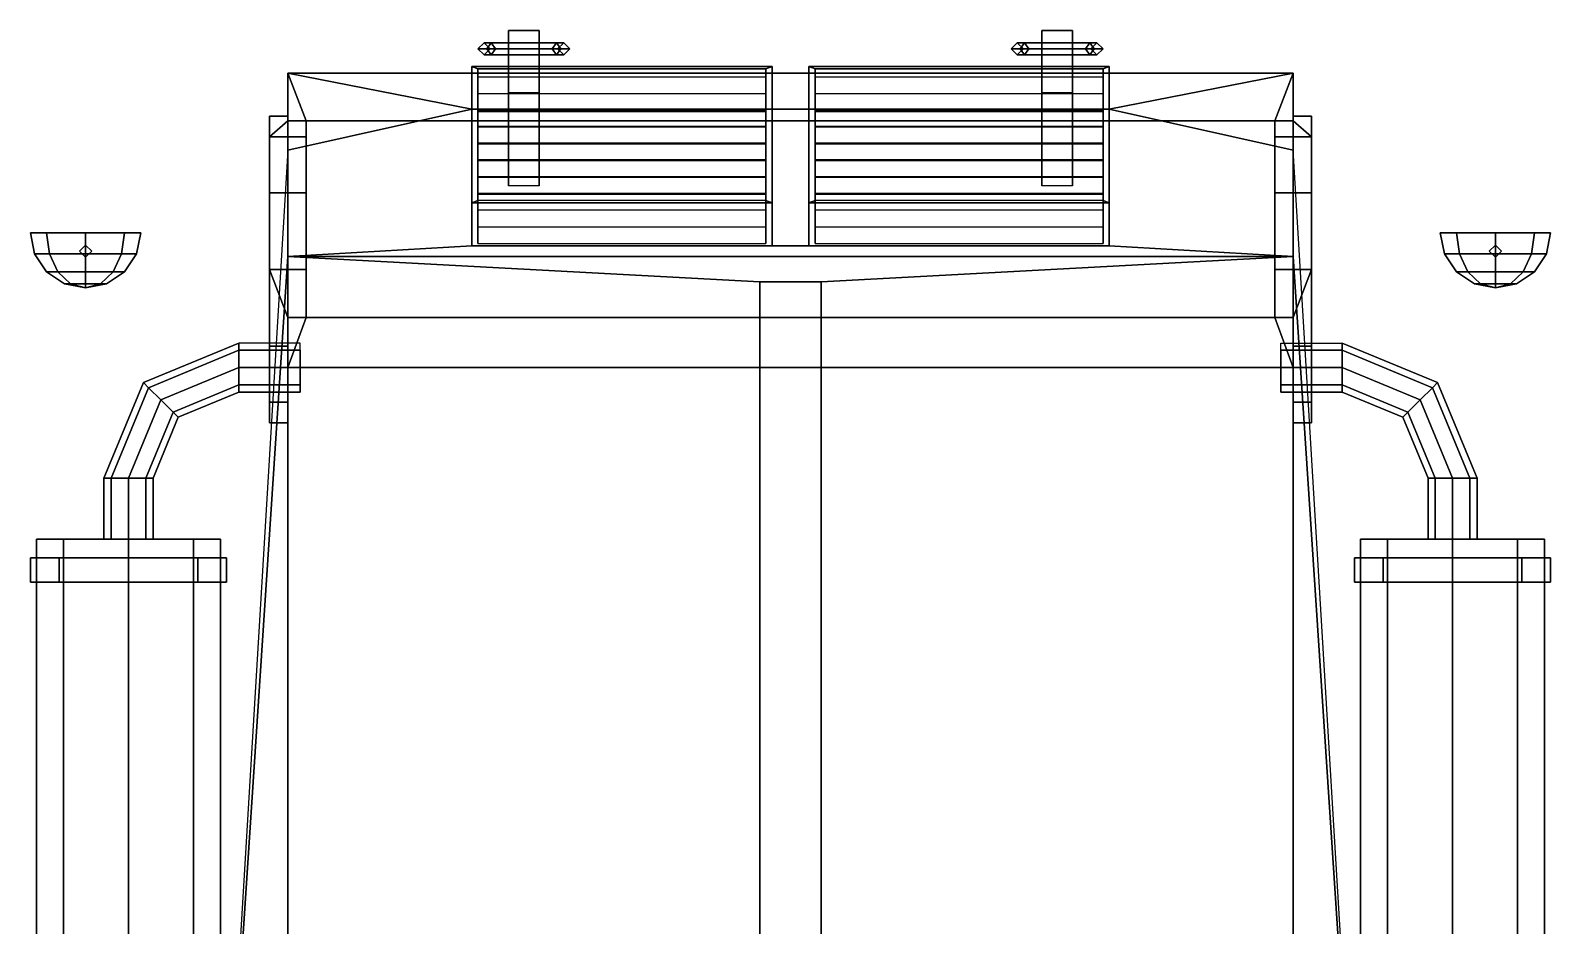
# Model space of a CAD drawing. Extents: x -1.31 to 1.31, y -3.05 to 3.14.
# Drawn here: x -1.24 to 1.24, y 1.68 to 3.14 of the extents above; entities that cross this region are included whole.
import ezdxf

# ---------------------------------------------------------------- set-up
doc = ezdxf.new("R2010")
doc.units = 0
doc.layers.get('0').update_dxf_attribs({"linetype": 'CONTINUOUS'})

msp = doc.modelspace()

# ---------------------------------------------------------------- linework, layer by layer
for points in [[(-0.46, 3.14, 0.8), (-0.46, 3.14, 0.73), (-0.46, 3.12, 0.71), (-0.46, 3.12, 0.83)], [(-0.41, 3.12, 0.83), (-0.41, 3.14, 0.8), (-0.46, 3.14, 0.8), (-0.46, 3.12, 0.83)], [(-0.41, 3.14, 0.8), (-0.41, 3.14, 0.73), (-0.46, 3.14, 0.73), (-0.46, 3.14, 0.8)], [(-0.41, 3.14, 0.73), (-0.41, 3.12, 0.71), (-0.46, 3.12, 0.71), (-0.46, 3.14, 0.73)], [(-0.41, 3.12, 0.83), (-0.41, 3.12, 0.71), (-0.41, 3.14, 0.73), (-0.41, 3.14, 0.8)], [(0.46, 3.14, 0.73), (0.46, 3.12, 0.71), (0.41, 3.12, 0.71), (0.41, 3.14, 0.73)], [(0.46, 3.14, 0.8), (0.46, 3.14, 0.73), (0.41, 3.14, 0.73), (0.41, 3.14, 0.8)], [(0.46, 3.12, 0.83), (0.46, 3.14, 0.8), (0.41, 3.14, 0.8), (0.41, 3.12, 0.83)], [(0.41, 3.14, 0.8), (0.41, 3.14, 0.73), (0.41, 3.12, 0.71), (0.41, 3.12, 0.83)], [(0.46, 3.12, 0.83), (0.46, 3.12, 0.71), (0.46, 3.14, 0.73), (0.46, 3.14, 0.8)], [(-0.4883, 3.12, 0.5917), (-0.4954, 3.11, 0.5846), (-0.51, 3.11, 0.62), (-0.5, 3.12, 0.62)], [(-0.5, 3.12, 0.73), (-0.51, 3.11, 0.73), (-0.4954, 3.11, 0.7654), (-0.4883, 3.12, 0.7583)], [(-0.5, 3.12, 0.62), (-0.51, 3.11, 0.62), (-0.51, 3.11, 0.73), (-0.5, 3.12, 0.73)], [(-0.4954, 3.11, 0.5846), (-0.4883, 3.1, 0.5917), (-0.5, 3.1, 0.62), (-0.51, 3.11, 0.62)], [(-0.51, 3.11, 0.73), (-0.5, 3.1, 0.73), (-0.4883, 3.1, 0.7583), (-0.4954, 3.11, 0.7654)], [(-0.51, 3.11, 0.62), (-0.5, 3.1, 0.62), (-0.5, 3.1, 0.73), (-0.51, 3.11, 0.73)], [(-0.4812, 3.11, 0.5988), (-0.4883, 3.12, 0.5917), (-0.5, 3.12, 0.62), (-0.49, 3.11, 0.62)], [(-0.49, 3.11, 0.73), (-0.5, 3.12, 0.73), (-0.4883, 3.12, 0.7583), (-0.4812, 3.11, 0.7512)], [(-0.49, 3.11, 0.62), (-0.5, 3.12, 0.62), (-0.5, 3.12, 0.73), (-0.49, 3.11, 0.73)], [(-0.4883, 3.1, 0.5917), (-0.4812, 3.11, 0.5988), (-0.49, 3.11, 0.62), (-0.5, 3.1, 0.62)], [(-0.5, 3.1, 0.73), (-0.49, 3.11, 0.73), (-0.4812, 3.11, 0.7512), (-0.4883, 3.1, 0.7583)], [(-0.5, 3.1, 0.62), (-0.49, 3.11, 0.62), (-0.49, 3.11, 0.73), (-0.5, 3.1, 0.73)], [(-0.46, 3.12, 0.58), (-0.46, 3.11, 0.57), (-0.4954, 3.11, 0.5846), (-0.4883, 3.12, 0.5917)], [(-0.4883, 3.12, 0.7583), (-0.4954, 3.11, 0.7654), (-0.46, 3.11, 0.78), (-0.46, 3.12, 0.77)], [(-0.46, 3.11, 0.57), (-0.46, 3.1, 0.58), (-0.4883, 3.1, 0.5917), (-0.4954, 3.11, 0.5846)], [(-0.4954, 3.11, 0.7654), (-0.4883, 3.1, 0.7583), (-0.46, 3.1, 0.77), (-0.46, 3.11, 0.78)], [(-0.46, 3.11, 0.59), (-0.46, 3.12, 0.58), (-0.4883, 3.12, 0.5917), (-0.4812, 3.11, 0.5988)], [(-0.4812, 3.11, 0.7512), (-0.4883, 3.12, 0.7583), (-0.46, 3.12, 0.77), (-0.46, 3.11, 0.76)], [(-0.46, 3.1, 0.58), (-0.46, 3.11, 0.59), (-0.4812, 3.11, 0.5988), (-0.4883, 3.1, 0.5917)], [(-0.4883, 3.1, 0.7583), (-0.4812, 3.11, 0.7512), (-0.46, 3.11, 0.76), (-0.46, 3.1, 0.77)], [(-0.46, 3.12, 0.71), (-0.46, 2.8864, 0.6352), (-0.46, 2.8864, 0.6352), (-0.46, 3.07, 0.75)], [(-0.46, 3.12, 0.83), (-0.46, 3.12, 0.71), (-0.46, 3.07, 0.75), (-0.46, 3.0387, 0.83)], [(-0.41, 3.0387, 0.83), (-0.41, 3.12, 0.83), (-0.46, 3.12, 0.83), (-0.46, 3.0387, 0.83)], [(-0.41, 3.12, 0.71), (-0.41, 2.8864, 0.6352), (-0.46, 2.8864, 0.6352), (-0.46, 3.12, 0.71)], [(-0.46, 3.11, 0.57), (-0.46, 3.12, 0.58), (-0.41, 3.12, 0.58), (-0.41, 3.11, 0.57)], [(-0.46, 3.12, 0.58), (-0.46, 3.11, 0.59), (-0.41, 3.11, 0.59), (-0.41, 3.12, 0.58)], [(-0.46, 3.11, 0.59), (-0.46, 3.1, 0.58), (-0.41, 3.1, 0.58), (-0.41, 3.11, 0.59)], [(-0.46, 3.1, 0.58), (-0.46, 3.11, 0.57), (-0.41, 3.11, 0.57), (-0.41, 3.1, 0.58)], [(-0.41, 3.07, 0.75), (-0.41, 2.8864, 0.6352), (-0.41, 2.8864, 0.6352), (-0.41, 3.12, 0.71)], [(-0.41, 3.0387, 0.83), (-0.41, 3.07, 0.75), (-0.41, 3.12, 0.71), (-0.41, 3.12, 0.83)], [(-0.41, 3.11, 0.57), (-0.41, 3.12, 0.58), (-0.3817, 3.12, 0.5917), (-0.3746, 3.11, 0.5846)], [(-0.41, 3.12, 0.58), (-0.41, 3.11, 0.59), (-0.3888, 3.11, 0.5988), (-0.3817, 3.12, 0.5917)], [(-0.3817, 3.12, 0.7583), (-0.3888, 3.11, 0.7512), (-0.41, 3.11, 0.76), (-0.41, 3.12, 0.77)], [(-0.3746, 3.11, 0.7654), (-0.3817, 3.12, 0.7583), (-0.41, 3.12, 0.77), (-0.41, 3.11, 0.78)], [(-0.41, 3.11, 0.59), (-0.41, 3.1, 0.58), (-0.3817, 3.1, 0.5917), (-0.3888, 3.11, 0.5988)], [(-0.41, 3.1, 0.58), (-0.41, 3.11, 0.57), (-0.3746, 3.11, 0.5846), (-0.3817, 3.1, 0.5917)], [(-0.3817, 3.1, 0.7583), (-0.3746, 3.11, 0.7654), (-0.41, 3.11, 0.78), (-0.41, 3.1, 0.77)], [(-0.3888, 3.11, 0.7512), (-0.3817, 3.1, 0.7583), (-0.41, 3.1, 0.77), (-0.41, 3.11, 0.76)], [(-0.3817, 3.12, 0.5917), (-0.3888, 3.11, 0.5988), (-0.38, 3.11, 0.62), (-0.37, 3.12, 0.62)], [(-0.37, 3.12, 0.73), (-0.38, 3.11, 0.73), (-0.3888, 3.11, 0.7512), (-0.3817, 3.12, 0.7583)], [(-0.3888, 3.11, 0.5988), (-0.3817, 3.1, 0.5917), (-0.37, 3.1, 0.62), (-0.38, 3.11, 0.62)], [(-0.38, 3.11, 0.73), (-0.37, 3.1, 0.73), (-0.3817, 3.1, 0.7583), (-0.3888, 3.11, 0.7512)], [(-0.3746, 3.11, 0.5846), (-0.3817, 3.12, 0.5917), (-0.37, 3.12, 0.62), (-0.36, 3.11, 0.62)], [(-0.36, 3.11, 0.73), (-0.37, 3.12, 0.73), (-0.3817, 3.12, 0.7583), (-0.3746, 3.11, 0.7654)], [(-0.3817, 3.1, 0.5917), (-0.3746, 3.11, 0.5846), (-0.36, 3.11, 0.62), (-0.37, 3.1, 0.62)], [(-0.37, 3.1, 0.73), (-0.36, 3.11, 0.73), (-0.3746, 3.11, 0.7654), (-0.3817, 3.1, 0.7583)], [(-0.37, 3.12, 0.62), (-0.38, 3.11, 0.62), (-0.38, 3.11, 0.73), (-0.37, 3.12, 0.73)], [(-0.38, 3.11, 0.62), (-0.37, 3.1, 0.62), (-0.37, 3.1, 0.73), (-0.38, 3.11, 0.73)], [(-0.36, 3.11, 0.62), (-0.37, 3.12, 0.62), (-0.37, 3.12, 0.73), (-0.36, 3.11, 0.73)], [(-0.37, 3.1, 0.62), (-0.36, 3.11, 0.62), (-0.36, 3.11, 0.73), (-0.37, 3.1, 0.73)], [(0.37, 3.12, 0.62), (0.36, 3.11, 0.62), (0.36, 3.11, 0.73), (0.37, 3.12, 0.73)], [(0.3817, 3.12, 0.5917), (0.3746, 3.11, 0.5846), (0.36, 3.11, 0.62), (0.37, 3.12, 0.62)], [(0.37, 3.12, 0.73), (0.36, 3.11, 0.73), (0.3746, 3.11, 0.7654), (0.3817, 3.12, 0.7583)], [(0.36, 3.11, 0.62), (0.37, 3.1, 0.62), (0.37, 3.1, 0.73), (0.36, 3.11, 0.73)], [(0.3746, 3.11, 0.5846), (0.3817, 3.1, 0.5917), (0.37, 3.1, 0.62), (0.36, 3.11, 0.62)], [(0.36, 3.11, 0.73), (0.37, 3.1, 0.73), (0.3817, 3.1, 0.7583), (0.3746, 3.11, 0.7654)], [(0.38, 3.11, 0.62), (0.37, 3.12, 0.62), (0.37, 3.12, 0.73), (0.38, 3.11, 0.73)], [(0.3888, 3.11, 0.5988), (0.3817, 3.12, 0.5917), (0.37, 3.12, 0.62), (0.38, 3.11, 0.62)], [(0.38, 3.11, 0.73), (0.37, 3.12, 0.73), (0.3817, 3.12, 0.7583), (0.3888, 3.11, 0.7512)], [(0.37, 3.1, 0.62), (0.38, 3.11, 0.62), (0.38, 3.11, 0.73), (0.37, 3.1, 0.73)], [(0.3817, 3.1, 0.5917), (0.3888, 3.11, 0.5988), (0.38, 3.11, 0.62), (0.37, 3.1, 0.62)], [(0.37, 3.1, 0.73), (0.38, 3.11, 0.73), (0.3888, 3.11, 0.7512), (0.3817, 3.1, 0.7583)], [(0.41, 3.12, 0.58), (0.41, 3.11, 0.57), (0.3746, 3.11, 0.5846), (0.3817, 3.12, 0.5917)], [(0.3817, 3.12, 0.7583), (0.3746, 3.11, 0.7654), (0.41, 3.11, 0.78), (0.41, 3.12, 0.77)], [(0.41, 3.11, 0.57), (0.41, 3.1, 0.58), (0.3817, 3.1, 0.5917), (0.3746, 3.11, 0.5846)], [(0.3746, 3.11, 0.7654), (0.3817, 3.1, 0.7583), (0.41, 3.1, 0.77), (0.41, 3.11, 0.78)], [(0.41, 3.11, 0.59), (0.41, 3.12, 0.58), (0.3817, 3.12, 0.5917), (0.3888, 3.11, 0.5988)], [(0.3888, 3.11, 0.7512), (0.3817, 3.12, 0.7583), (0.41, 3.12, 0.77), (0.41, 3.11, 0.76)], [(0.41, 3.1, 0.58), (0.41, 3.11, 0.59), (0.3888, 3.11, 0.5988), (0.3817, 3.1, 0.5917)], [(0.3817, 3.1, 0.7583), (0.3888, 3.11, 0.7512), (0.41, 3.11, 0.76), (0.41, 3.1, 0.77)], [(0.46, 3.12, 0.71), (0.46, 2.8864, 0.6352), (0.41, 2.8864, 0.6352), (0.41, 3.12, 0.71)], [(0.46, 3.0387, 0.83), (0.46, 3.12, 0.83), (0.41, 3.12, 0.83), (0.41, 3.0387, 0.83)], [(0.41, 3.12, 0.83), (0.41, 3.12, 0.71), (0.41, 3.07, 0.75), (0.41, 3.0387, 0.83)], [(0.41, 3.12, 0.71), (0.41, 2.8864, 0.6352), (0.41, 2.8864, 0.6352), (0.41, 3.07, 0.75)], [(0.41, 3.12, 0.58), (0.41, 3.11, 0.59), (0.46, 3.11, 0.59), (0.46, 3.12, 0.58)], [(0.41, 3.11, 0.57), (0.41, 3.12, 0.58), (0.46, 3.12, 0.58), (0.46, 3.11, 0.57)], [(0.41, 3.1, 0.58), (0.41, 3.11, 0.57), (0.46, 3.11, 0.57), (0.46, 3.1, 0.58)], [(0.41, 3.11, 0.59), (0.41, 3.1, 0.58), (0.46, 3.1, 0.58), (0.46, 3.11, 0.59)], [(0.46, 3.0387, 0.83), (0.46, 3.07, 0.75), (0.46, 3.12, 0.71), (0.46, 3.12, 0.83)], [(0.46, 3.07, 0.75), (0.46, 2.8864, 0.6352), (0.46, 2.8864, 0.6352), (0.46, 3.12, 0.71)], [(0.46, 3.11, 0.57), (0.46, 3.12, 0.58), (0.4883, 3.12, 0.5917), (0.4954, 3.11, 0.5846)], [(0.46, 3.12, 0.58), (0.46, 3.11, 0.59), (0.4812, 3.11, 0.5988), (0.4883, 3.12, 0.5917)], [(0.4883, 3.12, 0.7583), (0.4812, 3.11, 0.7512), (0.46, 3.11, 0.76), (0.46, 3.12, 0.77)], [(0.4954, 3.11, 0.7654), (0.4883, 3.12, 0.7583), (0.46, 3.12, 0.77), (0.46, 3.11, 0.78)], [(0.46, 3.11, 0.59), (0.46, 3.1, 0.58), (0.4883, 3.1, 0.5917), (0.4812, 3.11, 0.5988)], [(0.46, 3.1, 0.58), (0.46, 3.11, 0.57), (0.4954, 3.11, 0.5846), (0.4883, 3.1, 0.5917)], [(0.4883, 3.1, 0.7583), (0.4954, 3.11, 0.7654), (0.46, 3.11, 0.78), (0.46, 3.1, 0.77)], [(0.4812, 3.11, 0.7512), (0.4883, 3.1, 0.7583), (0.46, 3.1, 0.77), (0.46, 3.11, 0.76)], [(0.4883, 3.12, 0.5917), (0.4812, 3.11, 0.5988), (0.49, 3.11, 0.62), (0.5, 3.12, 0.62)], [(0.5, 3.12, 0.73), (0.49, 3.11, 0.73), (0.4812, 3.11, 0.7512), (0.4883, 3.12, 0.7583)], [(0.4812, 3.11, 0.5988), (0.4883, 3.1, 0.5917), (0.5, 3.1, 0.62), (0.49, 3.11, 0.62)], [(0.49, 3.11, 0.73), (0.5, 3.1, 0.73), (0.4883, 3.1, 0.7583), (0.4812, 3.11, 0.7512)], [(0.4954, 3.11, 0.5846), (0.4883, 3.12, 0.5917), (0.5, 3.12, 0.62), (0.51, 3.11, 0.62)], [(0.51, 3.11, 0.73), (0.5, 3.12, 0.73), (0.4883, 3.12, 0.7583), (0.4954, 3.11, 0.7654)], [(0.4883, 3.1, 0.5917), (0.4954, 3.11, 0.5846), (0.51, 3.11, 0.62), (0.5, 3.1, 0.62)], [(0.5, 3.1, 0.73), (0.51, 3.11, 0.73), (0.4954, 3.11, 0.7654), (0.4883, 3.1, 0.7583)], [(0.5, 3.12, 0.62), (0.49, 3.11, 0.62), (0.49, 3.11, 0.73), (0.5, 3.12, 0.73)], [(0.49, 3.11, 0.62), (0.5, 3.1, 0.62), (0.5, 3.1, 0.73), (0.49, 3.11, 0.73)], [(0.51, 3.11, 0.62), (0.5, 3.12, 0.62), (0.5, 3.12, 0.73), (0.51, 3.11, 0.73)], [(0.5, 3.1, 0.62), (0.51, 3.11, 0.62), (0.51, 3.11, 0.73), (0.5, 3.1, 0.73)], [(-0.51, 2.8625, 1.46), (-0.51, 3.0775, 0.91), (-0.52, 3.0814, 0.9), (-0.52, 2.8586, 1.47)], [(-0.52, 2.8586, 1.47), (-0.52, 3.0814, 0.9), (-0.52, 3.0114, 0.9), (-0.52, 2.7886, 1.47)], [(-0.04, 3.0775, 0.91), (-0.03, 3.0814, 0.9), (-0.52, 3.0814, 0.9), (-0.51, 3.0775, 0.91)], [(-0.03, 3.0814, 0.9), (-0.03, 3.0114, 0.9), (-0.52, 3.0114, 0.9), (-0.52, 3.0814, 0.9)], [(-0.51, 3.0075, 0.91), (-0.51, 3.0775, 0.91), (-0.51, 2.8625, 1.46), (-0.51, 2.7925, 1.46)], [(-0.04, 3.0075, 0.91), (-0.04, 3.0775, 0.91), (-0.51, 3.0775, 0.91), (-0.51, 3.0075, 0.91)], [(-0.03, 2.8586, 1.47), (-0.03, 3.0814, 0.9), (-0.04, 3.0775, 0.91), (-0.04, 2.8625, 1.46)], [(-0.04, 2.7925, 1.46), (-0.04, 2.8625, 1.46), (-0.04, 3.0775, 0.91), (-0.04, 3.0075, 0.91)], [(-0.03, 2.7886, 1.47), (-0.03, 3.0114, 0.9), (-0.03, 3.0814, 0.9), (-0.03, 2.8586, 1.47)], [(0.52, 3.0814, 0.9), (0.52, 3.0114, 0.9), (0.03, 3.0114, 0.9), (0.03, 3.0814, 0.9)], [(0.03, 2.8586, 1.47), (0.03, 3.0814, 0.9), (0.03, 3.0114, 0.9), (0.03, 2.7886, 1.47)], [(0.51, 3.0775, 0.91), (0.52, 3.0814, 0.9), (0.03, 3.0814, 0.9), (0.04, 3.0775, 0.91)], [(0.04, 2.8625, 1.46), (0.04, 3.0775, 0.91), (0.03, 3.0814, 0.9), (0.03, 2.8586, 1.47)], [(0.51, 3.0075, 0.91), (0.51, 3.0775, 0.91), (0.04, 3.0775, 0.91), (0.04, 3.0075, 0.91)], [(0.04, 3.0075, 0.91), (0.04, 3.0775, 0.91), (0.04, 2.8625, 1.46), (0.04, 2.7925, 1.46)], [(0.52, 2.8586, 1.47), (0.52, 3.0814, 0.9), (0.51, 3.0775, 0.91), (0.51, 2.8625, 1.46)], [(0.51, 2.7925, 1.46), (0.51, 2.8625, 1.46), (0.51, 3.0775, 0.91), (0.51, 3.0075, 0.91)], [(0.52, 2.7886, 1.47), (0.52, 3.0114, 0.9), (0.52, 3.0814, 0.9), (0.52, 2.8586, 1.47)], [(0.52, 3.0114, 0.9), (0.82, 3.07, 0.75), (-0.82, 3.07, 0.75), (-0.52, 3.0114, 0.9)], [(0.82, 3.07, 0.75), (0.79, 2.9924, 0.7015), (-0.79, 2.9924, 0.7015), (-0.82, 3.07, 0.75)], [(-0.82, 2.59, 0.45), (-0.82, -2.5, 0.45), (-0.82, 2.9449, 1.07), (-0.82, 3.07, 0.75)], [(-0.52, 3.0114, 0.9), (-0.52, 3.0114, 0.9), (-0.82, 3.07, 0.75), (-0.82, 2.9449, 1.07)], [(-0.82, 3.07, 0.75), (-0.79, 2.9924, 0.7015), (-0.82, 2.9924, 0.7015), (-0.82, 3.07, 0.75)], [(-0.04, 2.984, 0.97), (-0.04, 3.064, 0.92), (-0.51, 3.064, 0.92), (-0.51, 2.984, 0.97)], [(0.51, 2.984, 0.97), (0.51, 3.064, 0.92), (0.04, 3.064, 0.92), (0.04, 2.984, 0.97)], [(0.82, 2.9449, 1.07), (0.82, 3.07, 0.75), (0.52, 3.0114, 0.9)], [(0.82, 3.07, 0.75), (0.82, 2.9924, 0.7015), (0.79, 2.9924, 0.7015), (0.82, 3.07, 0.75)], [(0.82, 3.07, 0.75), (0.82, 2.9449, 1.07), (0.82, -2.5, 0.45), (0.82, 2.59, 0.45)], [(-0.04, 2.9567, 1.04), (-0.04, 3.0367, 0.99), (-0.51, 3.0367, 0.99), (-0.51, 2.9567, 1.04)], [(0.51, 2.9567, 1.04), (0.51, 3.0367, 0.99), (0.04, 3.0367, 0.99), (0.04, 2.9567, 1.04)], [(-0.52, 2.7886, 1.47), (-0.52, 3.0114, 0.9), (-0.82, 2.9449, 1.07), (-0.82, 2.771, 1.515)], [(-0.04, 2.9293, 1.11), (-0.04, 3.0093, 1.06), (-0.51, 3.0093, 1.06), (-0.51, 2.9293, 1.11)], [(-0.04, 2.7925, 1.46), (-0.04, 3.0075, 0.91), (-0.51, 3.0075, 0.91), (-0.51, 2.7925, 1.46)], [(0.03, 2.7886, 1.47), (0.03, 3.0114, 0.9), (-0.03, 3.0114, 0.9), (-0.03, 2.7886, 1.47)], [(0.51, 2.9293, 1.11), (0.51, 3.0093, 1.06), (0.04, 3.0093, 1.06), (0.04, 2.9293, 1.11)], [(0.51, 2.7925, 1.46), (0.51, 3.0075, 0.91), (0.04, 3.0075, 0.91), (0.04, 2.7925, 1.46)], [(0.82, 2.771, 1.515), (0.82, 2.9449, 1.07), (0.52, 3.0114, 0.9), (0.52, 2.7886, 1.47)], [(-0.82, 2.9665, 0.855), (-0.82, 3, 0.73), (-0.85, 3, 0.73), (-0.85, 2.9665, 0.855)], [(-0.82, 3, 0.73), (-0.82, 2.9924, 0.7015), (-0.85, 2.9665, 0.605), (-0.85, 3, 0.73)], [(-0.85, 2.625, 0.9465), (-0.85, 2.9665, 0.855), (-0.85, 3, 0.73), (-0.85, 2.5335, 0.855)], [(-0.85, 2.5335, 0.855), (-0.85, 3, 0.73), (-0.85, 2.9665, 0.605), (-0.85, 2.5, 0.73)], [(-0.79, 2.9924, 0.7015), (-0.79, 2.9665, 0.605), (-0.85, 2.9665, 0.605), (-0.82, 2.9924, 0.7015)], [(-0.79, 2.9924, 0.7015), (-0.79, 2.6716, 0.501), (-0.79, 2.875, 0.5135), (-0.79, 2.9665, 0.605)], [(0.79, 2.9924, 0.7015), (0.79, 2.6716, 0.501), (-0.79, 2.6716, 0.501), (-0.79, 2.9924, 0.7015)], [(-0.04, 2.902, 1.18), (-0.04, 2.982, 1.13), (-0.51, 2.982, 1.13), (-0.51, 2.902, 1.18)], [(0.51, 2.902, 1.18), (0.51, 2.982, 1.13), (0.04, 2.982, 1.13), (0.04, 2.902, 1.18)], [(0.82, 2.9924, 0.7015), (0.85, 2.9665, 0.605), (0.79, 2.9665, 0.605), (0.79, 2.9924, 0.7015)], [(0.79, 2.9665, 0.605), (0.79, 2.875, 0.5135), (0.79, 2.6716, 0.501), (0.79, 2.9924, 0.7015)], [(0.85, 2.9665, 0.855), (0.85, 3, 0.73), (0.82, 3, 0.73), (0.82, 2.9665, 0.855)], [(0.85, 3, 0.73), (0.85, 2.9665, 0.605), (0.82, 2.9924, 0.7015), (0.82, 3, 0.73)], [(0.85, 2.5335, 0.605), (0.85, 3, 0.73), (0.85, 2.9665, 0.855), (0.85, 2.5, 0.73)], [(0.85, 2.625, 0.5135), (0.85, 2.9665, 0.605), (0.85, 3, 0.73), (0.85, 2.5335, 0.605)], [(-0.82, 2.875, 0.9465), (-0.82, 2.9665, 0.855), (-0.85, 2.9665, 0.855), (-0.85, 2.875, 0.9465)], [(-0.79, 2.9665, 0.605), (-0.79, 2.875, 0.5135), (-0.85, 2.875, 0.5135), (-0.85, 2.9665, 0.605)], [(-0.85, 2.5, 0.73), (-0.85, 2.9665, 0.605), (-0.85, 2.875, 0.5135), (-0.85, 2.5335, 0.605)], [(-0.85, 2.75, 0.98), (-0.85, 2.875, 0.9465), (-0.85, 2.9665, 0.855), (-0.85, 2.625, 0.9465)], [(-0.04, 2.8746, 1.25), (-0.04, 2.9546, 1.2), (-0.51, 2.9546, 1.2), (-0.51, 2.8746, 1.25)], [(0.51, 2.8746, 1.25), (0.51, 2.9546, 1.2), (0.04, 2.9546, 1.2), (0.04, 2.8746, 1.25)], [(0.85, 2.9665, 0.605), (0.85, 2.875, 0.5135), (0.79, 2.875, 0.5135), (0.79, 2.9665, 0.605)], [(0.85, 2.875, 0.9465), (0.85, 2.9665, 0.855), (0.82, 2.9665, 0.855), (0.82, 2.875, 0.9465)], [(0.85, 2.5, 0.73), (0.85, 2.9665, 0.855), (0.85, 2.875, 0.9465), (0.85, 2.5335, 0.855)], [(0.85, 2.75, 0.48), (0.85, 2.875, 0.5135), (0.85, 2.9665, 0.605), (0.85, 2.625, 0.5135)], [(-0.94, 0.95, 1.63), (-0.82, 2.771, 1.515), (-0.82, 2.9449, 1.07), (-0.94, 0.95, 1.07)], [(-0.82, -2.5, 0.45), (-0.82, -2.5, 0.45), (-0.82, 0.22, 1.07), (-0.82, 2.9449, 1.07)], [(-0.04, 2.8472, 1.32), (-0.04, 2.9272, 1.27), (-0.51, 2.9272, 1.27), (-0.51, 2.8472, 1.32)], [(0.51, 2.8472, 1.32), (0.51, 2.9272, 1.27), (0.04, 2.9272, 1.27), (0.04, 2.8472, 1.32)], [(0.94, 0.95, 1.07), (0.82, 2.9449, 1.07), (0.82, 2.771, 1.515), (0.94, 0.95, 1.63)], [(0.82, 2.9449, 1.07), (0.82, 0.22, 1.07), (0.82, -2.5, 0.45)], [(-0.04, 2.8199, 1.39), (-0.04, 2.8999, 1.34), (-0.51, 2.8999, 1.34), (-0.51, 2.8199, 1.39)], [(0.51, 2.8199, 1.39), (0.51, 2.8999, 1.34), (0.04, 2.8999, 1.34), (0.04, 2.8199, 1.39)], [(-0.82, 2.75, 0.98), (-0.82, 2.875, 0.9465), (-0.85, 2.875, 0.9465), (-0.85, 2.75, 0.98)], [(-0.79, 2.875, 0.5135), (-0.79, 2.75, 0.48), (-0.85, 2.75, 0.48), (-0.85, 2.875, 0.5135)], [(-0.85, 2.5335, 0.605), (-0.85, 2.875, 0.5135), (-0.85, 2.75, 0.48), (-0.85, 2.625, 0.5135)], [(-0.79, 2.875, 0.5135), (-0.79, 2.875, 0.5135), (-0.79, 2.6716, 0.501), (-0.79, 2.75, 0.48)], [(-0.03, 2.8586, 1.47), (-0.04, 2.8625, 1.46), (-0.51, 2.8625, 1.46), (-0.52, 2.8586, 1.47)], [(-0.03, 2.7886, 1.47), (-0.03, 2.8586, 1.47), (-0.52, 2.8586, 1.47), (-0.52, 2.7886, 1.47)], [(-0.04, 2.7925, 1.46), (-0.04, 2.8725, 1.41), (-0.51, 2.8725, 1.41), (-0.51, 2.7925, 1.46)], [(0.52, 2.8586, 1.47), (0.51, 2.8625, 1.46), (0.04, 2.8625, 1.46), (0.03, 2.8586, 1.47)], [(0.52, 2.7886, 1.47), (0.52, 2.8586, 1.47), (0.03, 2.8586, 1.47), (0.03, 2.7886, 1.47)], [(0.51, 2.7925, 1.46), (0.51, 2.8725, 1.41), (0.04, 2.8725, 1.41), (0.04, 2.7925, 1.46)], [(0.85, 2.875, 0.5135), (0.85, 2.75, 0.48), (0.79, 2.75, 0.48), (0.79, 2.875, 0.5135)], [(0.79, 2.75, 0.48), (0.79, 2.6716, 0.501), (0.79, 2.875, 0.5135)], [(0.85, 2.75, 0.98), (0.85, 2.875, 0.9465), (0.82, 2.875, 0.9465), (0.82, 2.75, 0.98)], [(0.85, 2.5335, 0.855), (0.85, 2.875, 0.9465), (0.85, 2.75, 0.98), (0.85, 2.625, 0.9465)], [(-1.24, 2.81, 1.26), (-1.2136, 2.81, 1.3236), (-1.15, 2.81, 1.35), (-1.0864, 2.81, 1.3236)], [(-1.2136, 2.81, 1.1964), (-1.24, 2.81, 1.26), (-1.0864, 2.81, 1.3236), (-1.06, 2.81, 1.26)], [(-1.2088, 2.7756, 1.3188), (-1.2136, 2.81, 1.3236), (-1.24, 2.81, 1.26), (-1.2331, 2.7756, 1.26)], [(-1.2331, 2.7756, 1.26), (-1.24, 2.81, 1.26), (-1.2136, 2.81, 1.1964), (-1.2088, 2.7756, 1.2012)], [(-1.15, 2.81, 1.17), (-1.2136, 2.81, 1.1964), (-1.06, 2.81, 1.26), (-1.0864, 2.81, 1.1964)], [(-1.15, 2.7756, 1.3431), (-1.15, 2.81, 1.35), (-1.2136, 2.81, 1.3236), (-1.2088, 2.7756, 1.3188)], [(-1.2088, 2.7756, 1.2012), (-1.2136, 2.81, 1.1964), (-1.15, 2.81, 1.17), (-1.15, 2.7756, 1.1769)], [(-1.0912, 2.7756, 1.3188), (-1.0864, 2.81, 1.3236), (-1.15, 2.81, 1.35), (-1.15, 2.7756, 1.3431)], [(-1.15, 2.7756, 1.1769), (-1.15, 2.81, 1.17), (-1.0864, 2.81, 1.1964), (-1.0912, 2.7756, 1.2012)], [(-1.0669, 2.7756, 1.26), (-1.06, 2.81, 1.26), (-1.0864, 2.81, 1.3236), (-1.0912, 2.7756, 1.3188)], [(-1.0912, 2.7756, 1.2012), (-1.0864, 2.81, 1.1964), (-1.06, 2.81, 1.26), (-1.0669, 2.7756, 1.26)], [(1.0669, 2.7756, 1.26), (1.06, 2.81, 1.26), (1.0864, 2.81, 1.1964), (1.0912, 2.7756, 1.2012)], [(1.0912, 2.7756, 1.3188), (1.0864, 2.81, 1.3236), (1.06, 2.81, 1.26), (1.0669, 2.7756, 1.26)], [(1.0864, 2.81, 1.1964), (1.06, 2.81, 1.26), (1.2136, 2.81, 1.3236), (1.24, 2.81, 1.26)], [(1.06, 2.81, 1.26), (1.0864, 2.81, 1.3236), (1.15, 2.81, 1.35), (1.2136, 2.81, 1.3236)], [(1.0912, 2.7756, 1.2012), (1.0864, 2.81, 1.1964), (1.15, 2.81, 1.17), (1.15, 2.7756, 1.1769)], [(1.15, 2.7756, 1.3431), (1.15, 2.81, 1.35), (1.0864, 2.81, 1.3236), (1.0912, 2.7756, 1.3188)], [(1.15, 2.81, 1.17), (1.0864, 2.81, 1.1964), (1.24, 2.81, 1.26), (1.2136, 2.81, 1.1964)], [(1.15, 2.7756, 1.1769), (1.15, 2.81, 1.17), (1.2136, 2.81, 1.1964), (1.2088, 2.7756, 1.2012)], [(1.2088, 2.7756, 1.3188), (1.2136, 2.81, 1.3236), (1.15, 2.81, 1.35), (1.15, 2.7756, 1.3431)], [(1.2088, 2.7756, 1.2012), (1.2136, 2.81, 1.1964), (1.24, 2.81, 1.26), (1.2331, 2.7756, 1.26)], [(1.2331, 2.7756, 1.26), (1.24, 2.81, 1.26), (1.2136, 2.81, 1.3236), (1.2088, 2.7756, 1.3188)], [(-1.15, 2.79, 1.07), (-1.16, 2.78, 1.07), (-1.16, 2.78, 1.19), (-1.15, 2.79, 1.18)], [(-1.16, 2.78, 1.07), (-1.15, 2.77, 1.07), (-1.15, 2.77, 1.19), (-1.16, 2.78, 1.19)], [(-1.14, 2.78, 1.07), (-1.15, 2.79, 1.07), (-1.15, 2.79, 1.18), (-1.14, 2.78, 1.19)], [(-1.15, 2.77, 1.07), (-1.14, 2.78, 1.07), (-1.14, 2.78, 1.19), (-1.15, 2.77, 1.19)], [(0.82, 2.771, 1.515), (0.52, 2.7886, 1.47), (-0.52, 2.7886, 1.47), (-0.82, 2.771, 1.515)], [(1.15, 2.79, 1.07), (1.14, 2.78, 1.07), (1.14, 2.78, 1.19), (1.15, 2.79, 1.18)], [(1.14, 2.78, 1.07), (1.15, 2.77, 1.07), (1.15, 2.77, 1.19), (1.14, 2.78, 1.19)], [(1.16, 2.78, 1.07), (1.15, 2.79, 1.07), (1.15, 2.79, 1.18), (1.16, 2.78, 1.19)], [(1.15, 2.77, 1.07), (1.16, 2.78, 1.07), (1.16, 2.78, 1.19), (1.15, 2.77, 1.19)], [(-1.195, 2.7464, 1.305), (-1.2088, 2.7756, 1.3188), (-1.2331, 2.7756, 1.26), (-1.2136, 2.7464, 1.26)], [(-1.2136, 2.7464, 1.26), (-1.2331, 2.7756, 1.26), (-1.2088, 2.7756, 1.2012), (-1.195, 2.7464, 1.215)], [(-1.15, 2.7464, 1.3236), (-1.15, 2.7756, 1.3431), (-1.2088, 2.7756, 1.3188), (-1.195, 2.7464, 1.305)], [(-1.195, 2.7464, 1.215), (-1.2088, 2.7756, 1.2012), (-1.15, 2.7756, 1.1769), (-1.15, 2.7464, 1.1964)], [(-1.105, 2.7464, 1.305), (-1.0912, 2.7756, 1.3188), (-1.15, 2.7756, 1.3431), (-1.15, 2.7464, 1.3236)], [(-1.15, 2.7464, 1.1964), (-1.15, 2.7756, 1.1769), (-1.0912, 2.7756, 1.2012), (-1.105, 2.7464, 1.215)], [(-1.0864, 2.7464, 1.26), (-1.0669, 2.7756, 1.26), (-1.0912, 2.7756, 1.3188), (-1.105, 2.7464, 1.305)], [(-1.105, 2.7464, 1.215), (-1.0912, 2.7756, 1.2012), (-1.0669, 2.7756, 1.26), (-1.0864, 2.7464, 1.26)], [(-0.05, 0.9318, 1.7311), (-0.05, 2.73, 1.62), (-0.82, 2.771, 1.515), (-0.94, 0.95, 1.63)], [(0.05, 2.73, 1.62), (0.82, 2.771, 1.515), (-0.82, 2.771, 1.515), (-0.05, 2.73, 1.62)], [(0.94, 0.95, 1.63), (0.82, 2.771, 1.515), (0.05, 2.73, 1.62), (0.05, 0.9318, 1.7311)], [(1.0864, 2.7464, 1.26), (1.0669, 2.7756, 1.26), (1.0912, 2.7756, 1.2012), (1.105, 2.7464, 1.215)], [(1.105, 2.7464, 1.305), (1.0912, 2.7756, 1.3188), (1.0669, 2.7756, 1.26), (1.0864, 2.7464, 1.26)], [(1.105, 2.7464, 1.215), (1.0912, 2.7756, 1.2012), (1.15, 2.7756, 1.1769), (1.15, 2.7464, 1.1964)], [(1.15, 2.7464, 1.3236), (1.15, 2.7756, 1.3431), (1.0912, 2.7756, 1.3188), (1.105, 2.7464, 1.305)], [(1.15, 2.7464, 1.1964), (1.15, 2.7756, 1.1769), (1.2088, 2.7756, 1.2012), (1.195, 2.7464, 1.215)], [(1.195, 2.7464, 1.305), (1.2088, 2.7756, 1.3188), (1.15, 2.7756, 1.3431), (1.15, 2.7464, 1.3236)], [(1.195, 2.7464, 1.215), (1.2088, 2.7756, 1.2012), (1.2331, 2.7756, 1.26), (1.2136, 2.7464, 1.26)], [(1.2136, 2.7464, 1.26), (1.2331, 2.7756, 1.26), (1.2088, 2.7756, 1.3188), (1.195, 2.7464, 1.305)], [(-1.1744, 2.7269, 1.2844), (-1.195, 2.7464, 1.305), (-1.2136, 2.7464, 1.26), (-1.1844, 2.7269, 1.26)], [(-1.1844, 2.7269, 1.26), (-1.2136, 2.7464, 1.26), (-1.195, 2.7464, 1.215), (-1.1744, 2.7269, 1.2356)], [(-1.15, 2.7269, 1.2944), (-1.15, 2.7464, 1.3236), (-1.195, 2.7464, 1.305), (-1.1744, 2.7269, 1.2844)], [(-1.1744, 2.7269, 1.2356), (-1.195, 2.7464, 1.215), (-1.15, 2.7464, 1.1964), (-1.15, 2.7269, 1.2256)], [(-1.1256, 2.7269, 1.2844), (-1.105, 2.7464, 1.305), (-1.15, 2.7464, 1.3236), (-1.15, 2.7269, 1.2944)], [(-1.15, 2.7269, 1.2256), (-1.15, 2.7464, 1.1964), (-1.105, 2.7464, 1.215), (-1.1256, 2.7269, 1.2356)], [(-1.1156, 2.7269, 1.26), (-1.0864, 2.7464, 1.26), (-1.105, 2.7464, 1.305), (-1.1256, 2.7269, 1.2844)], [(-1.1256, 2.7269, 1.2356), (-1.105, 2.7464, 1.215), (-1.0864, 2.7464, 1.26), (-1.1156, 2.7269, 1.26)], [(-0.82, 2.625, 0.9465), (-0.82, 2.75, 0.98), (-0.85, 2.75, 0.98), (-0.85, 2.625, 0.9465)], [(-0.82, 2.6716, 0.501), (-0.82, 2.625, 0.5135), (-0.85, 2.625, 0.5135), (-0.85, 2.75, 0.48)], [(-0.79, 2.75, 0.48), (-0.79, 2.6716, 0.501), (-0.82, 2.6716, 0.501), (-0.85, 2.75, 0.48)], [(0.05, 0.9318, 1.7311), (0.05, 2.73, 1.62), (-0.05, 2.73, 1.62), (-0.05, 0.9318, 1.7311)], [(0.85, 2.75, 0.48), (0.82, 2.6716, 0.501), (0.79, 2.6716, 0.501), (0.79, 2.75, 0.48)], [(0.85, 2.625, 0.9465), (0.85, 2.75, 0.98), (0.82, 2.75, 0.98), (0.82, 2.625, 0.9465)], [(0.85, 2.75, 0.48), (0.85, 2.625, 0.5135), (0.82, 2.625, 0.5135), (0.82, 2.6716, 0.501)], [(1.1156, 2.7269, 1.26), (1.0864, 2.7464, 1.26), (1.105, 2.7464, 1.215), (1.1256, 2.7269, 1.2356)], [(1.1256, 2.7269, 1.2844), (1.105, 2.7464, 1.305), (1.0864, 2.7464, 1.26), (1.1156, 2.7269, 1.26)], [(1.1256, 2.7269, 1.2356), (1.105, 2.7464, 1.215), (1.15, 2.7464, 1.1964), (1.15, 2.7269, 1.2256)], [(1.15, 2.7269, 1.2944), (1.15, 2.7464, 1.3236), (1.105, 2.7464, 1.305), (1.1256, 2.7269, 1.2844)], [(1.15, 2.7269, 1.2256), (1.15, 2.7464, 1.1964), (1.195, 2.7464, 1.215), (1.1744, 2.7269, 1.2356)], [(1.1744, 2.7269, 1.2844), (1.195, 2.7464, 1.305), (1.15, 2.7464, 1.3236), (1.15, 2.7269, 1.2944)], [(1.1744, 2.7269, 1.2356), (1.195, 2.7464, 1.215), (1.2136, 2.7464, 1.26), (1.1844, 2.7269, 1.26)], [(1.1844, 2.7269, 1.26), (1.2136, 2.7464, 1.26), (1.195, 2.7464, 1.305), (1.1744, 2.7269, 1.2844)], [(-1.15, 2.72, 1.26), (-1.1744, 2.7269, 1.2844), (-1.1844, 2.7269, 1.26), (-1.15, 2.72, 1.26)], [(-1.15, 2.72, 1.26), (-1.1844, 2.7269, 1.26), (-1.1744, 2.7269, 1.2356), (-1.15, 2.72, 1.26)], [(-1.15, 2.72, 1.26), (-1.15, 2.7269, 1.2944), (-1.1744, 2.7269, 1.2844), (-1.15, 2.72, 1.26)], [(-1.15, 2.72, 1.26), (-1.1744, 2.7269, 1.2356), (-1.15, 2.7269, 1.2256), (-1.15, 2.72, 1.26)], [(-1.15, 2.72, 1.26), (-1.1256, 2.7269, 1.2844), (-1.15, 2.7269, 1.2944), (-1.15, 2.72, 1.26)], [(-1.15, 2.72, 1.26), (-1.1156, 2.7269, 1.26), (-1.1256, 2.7269, 1.2844), (-1.15, 2.72, 1.26)], [(-1.15, 2.72, 1.26), (-1.1256, 2.7269, 1.2356), (-1.1156, 2.7269, 1.26), (-1.15, 2.72, 1.26)], [(-1.15, 2.72, 1.26), (-1.15, 2.7269, 1.2256), (-1.1256, 2.7269, 1.2356), (-1.15, 2.72, 1.26)], [(1.15, 2.72, 1.26), (1.1156, 2.7269, 1.26), (1.1256, 2.7269, 1.2356), (1.15, 2.72, 1.26)], [(1.15, 2.72, 1.26), (1.1256, 2.7269, 1.2844), (1.1156, 2.7269, 1.26), (1.15, 2.72, 1.26)], [(1.15, 2.72, 1.26), (1.1256, 2.7269, 1.2356), (1.15, 2.7269, 1.2256), (1.15, 2.72, 1.26)], [(1.15, 2.72, 1.26), (1.15, 2.7269, 1.2944), (1.1256, 2.7269, 1.2844), (1.15, 2.72, 1.26)], [(1.15, 2.72, 1.26), (1.15, 2.7269, 1.2256), (1.1744, 2.7269, 1.2356), (1.15, 2.72, 1.26)], [(1.15, 2.72, 1.26), (1.1744, 2.7269, 1.2356), (1.1844, 2.7269, 1.26), (1.15, 2.72, 1.26)], [(1.15, 2.72, 1.26), (1.1844, 2.7269, 1.26), (1.1744, 2.7269, 1.2844), (1.15, 2.72, 1.26)], [(1.15, 2.72, 1.26), (1.1744, 2.7269, 1.2844), (1.15, 2.7269, 1.2944), (1.15, 2.72, 1.26)], [(-0.79, 2.6716, 0.501), (-0.82, 2.59, 0.45), (-0.82, 2.59, 0.45), (-0.82, 2.6716, 0.501)], [(0.79, 2.6716, 0.501), (0.82, 2.59, 0.45), (-0.82, 2.59, 0.45), (-0.79, 2.6716, 0.501)], [(0.82, 2.6716, 0.501), (0.82, 2.59, 0.45), (0.82, 2.59, 0.45), (0.79, 2.6716, 0.501)], [(-1.0556, 2.5656, 1.31), (-1.0473, 2.5573, 1.3383), (-0.9, 2.6183, 1.3383), (-0.9, 2.63, 1.31)], [(-1.0473, 2.5573, 1.2817), (-1.0556, 2.5656, 1.31), (-0.9, 2.63, 1.31), (-0.9, 2.6183, 1.2817)], [(1.0473, 2.5573, 1.3383), (1.0556, 2.5656, 1.31), (0.9, 2.63, 1.31), (0.9, 2.6183, 1.3383)], [(1.0556, 2.5656, 1.31), (1.0473, 2.5573, 1.2817), (0.9, 2.6183, 1.2817), (0.9, 2.63, 1.31)], [(-1.0473, 2.5573, 1.3383), (-1.0273, 2.5373, 1.35), (-0.9, 2.59, 1.35), (-0.9, 2.6183, 1.3383)], [(-1.0273, 2.5373, 1.27), (-1.0473, 2.5573, 1.2817), (-0.9, 2.6183, 1.2817), (-0.9, 2.59, 1.27)], [(-0.82, 2.5335, 0.855), (-0.82, 2.625, 0.9465), (-0.85, 2.625, 0.9465), (-0.85, 2.5335, 0.855)], [(-0.82, 2.625, 0.5135), (-0.82, 2.5335, 0.605), (-0.85, 2.5335, 0.605), (-0.85, 2.625, 0.5135)], [(0.85, 2.5335, 0.855), (0.85, 2.625, 0.9465), (0.82, 2.625, 0.9465), (0.82, 2.5335, 0.855)], [(0.85, 2.625, 0.5135), (0.85, 2.5335, 0.605), (0.82, 2.5335, 0.605), (0.82, 2.625, 0.5135)], [(1.0273, 2.5373, 1.35), (1.0473, 2.5573, 1.3383), (0.9, 2.6183, 1.3383), (0.9, 2.59, 1.35)], [(1.0473, 2.5573, 1.2817), (1.0273, 2.5373, 1.27), (0.9, 2.59, 1.27), (0.9, 2.6183, 1.2817)], [(-1.0273, 2.5373, 1.35), (-1.0073, 2.5173, 1.3383), (-0.9, 2.5617, 1.3383), (-0.9, 2.59, 1.35)], [(-1.0073, 2.5173, 1.2817), (-1.0273, 2.5373, 1.27), (-0.9, 2.59, 1.27), (-0.9, 2.5617, 1.2817)], [(0.82, 2.59, 0.45), (0.82, -2.5, 0.45), (-0.82, -2.5, 0.45), (-0.82, 2.59, 0.45)], [(1.0073, 2.5173, 1.3383), (1.0273, 2.5373, 1.35), (0.9, 2.59, 1.35), (0.9, 2.5617, 1.3383)], [(1.0273, 2.5373, 1.27), (1.0073, 2.5173, 1.2817), (0.9, 2.5617, 1.2817), (0.9, 2.59, 1.27)], [(-1.12, 2.41, 1.31), (-1.1083, 2.41, 1.3383), (-1.0473, 2.5573, 1.3383), (-1.0556, 2.5656, 1.31)], [(-1.1083, 2.41, 1.2817), (-1.12, 2.41, 1.31), (-1.0556, 2.5656, 1.31), (-1.0473, 2.5573, 1.2817)], [(-1.1083, 2.41, 1.3383), (-1.08, 2.41, 1.35), (-1.0273, 2.5373, 1.35), (-1.0473, 2.5573, 1.3383)], [(-1.08, 2.41, 1.27), (-1.1083, 2.41, 1.2817), (-1.0473, 2.5573, 1.2817), (-1.0273, 2.5373, 1.27)], [(-1.0073, 2.5173, 1.3383), (-0.999, 2.509, 1.31), (-0.9, 2.55, 1.31), (-0.9, 2.5617, 1.3383)], [(-0.999, 2.509, 1.31), (-1.0073, 2.5173, 1.2817), (-0.9, 2.5617, 1.2817), (-0.9, 2.55, 1.31)], [(0.999, 2.509, 1.31), (1.0073, 2.5173, 1.3383), (0.9, 2.5617, 1.3383), (0.9, 2.55, 1.31)], [(1.0073, 2.5173, 1.2817), (0.999, 2.509, 1.31), (0.9, 2.55, 1.31), (0.9, 2.5617, 1.2817)], [(1.08, 2.41, 1.35), (1.1083, 2.41, 1.3383), (1.0473, 2.5573, 1.3383), (1.0273, 2.5373, 1.35)], [(1.1083, 2.41, 1.2817), (1.08, 2.41, 1.27), (1.0273, 2.5373, 1.27), (1.0473, 2.5573, 1.2817)], [(1.1083, 2.41, 1.3383), (1.12, 2.41, 1.31), (1.0556, 2.5656, 1.31), (1.0473, 2.5573, 1.3383)], [(1.12, 2.41, 1.31), (1.1083, 2.41, 1.2817), (1.0473, 2.5573, 1.2817), (1.0556, 2.5656, 1.31)], [(-1.08, 2.41, 1.35), (-1.0517, 2.41, 1.3383), (-1.0073, 2.5173, 1.3383), (-1.0273, 2.5373, 1.35)], [(-1.0517, 2.41, 1.2817), (-1.08, 2.41, 1.27), (-1.0273, 2.5373, 1.27), (-1.0073, 2.5173, 1.2817)], [(-0.82, 2.5, 0.73), (-0.82, 2.5335, 0.855), (-0.85, 2.5335, 0.855), (-0.85, 2.5, 0.73)], [(-0.82, 2.5335, 0.605), (-0.82, 2.5, 0.73), (-0.85, 2.5, 0.73), (-0.85, 2.5335, 0.605)], [(0.85, 2.5, 0.73), (0.85, 2.5335, 0.855), (0.82, 2.5335, 0.855), (0.82, 2.5, 0.73)], [(0.85, 2.5335, 0.605), (0.85, 2.5, 0.73), (0.82, 2.5, 0.73), (0.82, 2.5335, 0.605)], [(1.0517, 2.41, 1.3383), (1.08, 2.41, 1.35), (1.0273, 2.5373, 1.35), (1.0073, 2.5173, 1.3383)], [(1.08, 2.41, 1.27), (1.0517, 2.41, 1.2817), (1.0073, 2.5173, 1.2817), (1.0273, 2.5373, 1.27)], [(-1.0517, 2.41, 1.3383), (-1.04, 2.41, 1.31), (-0.999, 2.509, 1.31), (-1.0073, 2.5173, 1.3383)], [(-1.04, 2.41, 1.31), (-1.0517, 2.41, 1.2817), (-1.0073, 2.5173, 1.2817), (-0.999, 2.509, 1.31)], [(1.04, 2.41, 1.31), (1.0517, 2.41, 1.3383), (1.0073, 2.5173, 1.3383), (0.999, 2.509, 1.31)], [(1.0517, 2.41, 1.2817), (1.04, 2.41, 1.31), (0.999, 2.509, 1.31), (1.0073, 2.5173, 1.2817)], [(-1.1083, 2.41, 1.3383), (-1.12, 2.41, 1.31), (-1.12, 2.31, 1.31), (-1.1083, 2.31, 1.3383)], [(-1.12, 2.41, 1.31), (-1.1083, 2.41, 1.2817), (-1.1083, 2.31, 1.2817), (-1.12, 2.31, 1.31)], [(-1.08, 2.41, 1.35), (-1.1083, 2.41, 1.3383), (-1.1083, 2.31, 1.3383), (-1.08, 2.31, 1.35)], [(-1.1083, 2.41, 1.2817), (-1.08, 2.41, 1.27), (-1.08, 2.31, 1.27), (-1.1083, 2.31, 1.2817)], [(-1.0517, 2.41, 1.3383), (-1.08, 2.41, 1.35), (-1.08, 2.31, 1.35), (-1.0517, 2.31, 1.3383)], [(-1.08, 2.41, 1.27), (-1.0517, 2.41, 1.2817), (-1.0517, 2.31, 1.2817), (-1.08, 2.31, 1.27)], [(-1.04, 2.41, 1.31), (-1.0517, 2.41, 1.3383), (-1.0517, 2.31, 1.3383), (-1.04, 2.31, 1.31)], [(-1.0517, 2.41, 1.2817), (-1.04, 2.41, 1.31), (-1.04, 2.31, 1.31), (-1.0517, 2.31, 1.2817)], [(1.0517, 2.41, 1.3383), (1.04, 2.41, 1.31), (1.04, 2.31, 1.31), (1.0517, 2.31, 1.3383)], [(1.04, 2.41, 1.31), (1.0517, 2.41, 1.2817), (1.0517, 2.31, 1.2817), (1.04, 2.31, 1.31)], [(1.08, 2.41, 1.35), (1.0517, 2.41, 1.3383), (1.0517, 2.31, 1.3383), (1.08, 2.31, 1.35)], [(1.0517, 2.41, 1.2817), (1.08, 2.41, 1.27), (1.08, 2.31, 1.27), (1.0517, 2.31, 1.2817)], [(1.1083, 2.41, 1.3383), (1.08, 2.41, 1.35), (1.08, 2.31, 1.35), (1.1083, 2.31, 1.3383)], [(1.08, 2.41, 1.27), (1.1083, 2.41, 1.2817), (1.1083, 2.31, 1.2817), (1.08, 2.31, 1.27)], [(1.12, 2.41, 1.31), (1.1083, 2.41, 1.3383), (1.1083, 2.31, 1.3383), (1.12, 2.31, 1.31)], [(1.1083, 2.41, 1.2817), (1.12, 2.41, 1.31), (1.12, 2.31, 1.31), (1.1083, 2.31, 1.2817)], [(-1.1861, 2.31, 1.3261), (-1.23, 2.31, 1.22), (-1.23, 1.29, 1.22), (-1.1861, 1.29, 1.3261)], [(-1.23, 2.31, 1.22), (-1.1861, 2.31, 1.1139), (-1.1861, 1.29, 1.1139), (-1.23, 1.29, 1.22)], [(-1.08, 2.31, 1.07), (-1.1861, 2.31, 1.1139), (-1.23, 2.31, 1.22), (-0.9739, 2.31, 1.1139)], [(-0.9739, 2.31, 1.1139), (-1.23, 2.31, 1.22), (-1.1861, 2.31, 1.3261), (-0.93, 2.31, 1.22)], [(-1.08, 2.31, 1.37), (-1.1861, 2.31, 1.3261), (-1.1861, 1.29, 1.3261), (-1.08, 1.29, 1.37)], [(-1.1861, 2.31, 1.1139), (-1.08, 2.31, 1.07), (-1.08, 1.29, 1.07), (-1.1861, 1.29, 1.1139)], [(-0.93, 2.31, 1.22), (-1.1861, 2.31, 1.3261), (-1.08, 2.31, 1.37), (-0.9739, 2.31, 1.3261)], [(-0.9739, 2.31, 1.3261), (-1.08, 2.31, 1.37), (-1.08, 1.29, 1.37), (-0.9739, 1.29, 1.3261)], [(-1.08, 2.31, 1.07), (-0.9739, 2.31, 1.1139), (-0.9739, 1.29, 1.1139), (-1.08, 1.29, 1.07)], [(-0.93, 2.31, 1.22), (-0.9739, 2.31, 1.3261), (-0.9739, 1.29, 1.3261), (-0.93, 1.29, 1.22)], [(-0.9739, 2.31, 1.1139), (-0.93, 2.31, 1.22), (-0.93, 1.29, 1.22), (-0.9739, 1.29, 1.1139)], [(0.93, 2.31, 1.22), (0.9739, 2.31, 1.1139), (0.9739, 1.29, 1.1139), (0.93, 1.29, 1.22)], [(0.9739, 2.31, 1.3261), (0.93, 2.31, 1.22), (0.93, 1.29, 1.22), (0.9739, 1.29, 1.3261)], [(1.08, 2.31, 1.07), (0.9739, 2.31, 1.1139), (0.93, 2.31, 1.22), (1.1861, 2.31, 1.1139)], [(1.1861, 2.31, 1.1139), (0.93, 2.31, 1.22), (0.9739, 2.31, 1.3261), (1.23, 2.31, 1.22)], [(0.9739, 2.31, 1.1139), (1.08, 2.31, 1.07), (1.08, 1.29, 1.07), (0.9739, 1.29, 1.1139)], [(1.08, 2.31, 1.37), (0.9739, 2.31, 1.3261), (0.9739, 1.29, 1.3261), (1.08, 1.29, 1.37)], [(1.23, 2.31, 1.22), (0.9739, 2.31, 1.3261), (1.08, 2.31, 1.37), (1.1861, 2.31, 1.3261)], [(1.08, 2.31, 1.07), (1.1861, 2.31, 1.1139), (1.1861, 1.29, 1.1139), (1.08, 1.29, 1.07)], [(1.1861, 2.31, 1.3261), (1.08, 2.31, 1.37), (1.08, 1.29, 1.37), (1.1861, 1.29, 1.3261)], [(1.1861, 2.31, 1.1139), (1.23, 2.31, 1.22), (1.23, 1.29, 1.22), (1.1861, 1.29, 1.1139)], [(1.23, 2.31, 1.22), (1.1861, 2.31, 1.3261), (1.1861, 1.29, 1.3261), (1.23, 1.29, 1.22)], [(-1.24, 2.28, 1.22), (-1.1931, 2.28, 1.3331), (-1.1861, 2.28, 1.3261), (-1.23, 2.28, 1.22)], [(-1.23, 2.28, 1.22), (-1.23, 2.28, 1.07), (-1.24, 2.28, 1.07), (-1.24, 2.28, 1.22)], [(-1.24, 2.28, 1.22), (-1.24, 2.28, 1.07), (-1.24, 2.24, 1.07), (-1.24, 2.24, 1.22)], [(-1.1931, 2.28, 1.3331), (-1.24, 2.28, 1.22), (-1.24, 2.24, 1.22), (-1.1931, 2.24, 1.3331)], [(-1.1931, 2.28, 1.3331), (-1.08, 2.28, 1.38), (-1.08, 2.28, 1.37), (-1.1861, 2.28, 1.3261)], [(-1.08, 2.28, 1.38), (-1.1931, 2.28, 1.3331), (-1.1931, 2.24, 1.3331), (-1.08, 2.24, 1.38)], [(-1.08, 2.28, 1.38), (-0.9669, 2.28, 1.3331), (-0.9739, 2.28, 1.3261), (-1.08, 2.28, 1.37)], [(-0.9669, 2.28, 1.3331), (-1.08, 2.28, 1.38), (-1.08, 2.24, 1.38), (-0.9669, 2.24, 1.3331)], [(-0.9669, 2.28, 1.3331), (-0.92, 2.28, 1.22), (-0.93, 2.28, 1.22), (-0.9739, 2.28, 1.3261)], [(-0.92, 2.28, 1.22), (-0.9669, 2.28, 1.3331), (-0.9669, 2.24, 1.3331), (-0.92, 2.24, 1.22)], [(-0.92, 2.28, 1.22), (-0.92, 2.28, 1.07), (-0.93, 2.28, 1.07), (-0.93, 2.28, 1.22)], [(-0.92, 2.28, 1.07), (-0.92, 2.28, 1.22), (-0.92, 2.24, 1.22), (-0.92, 2.24, 1.07)], [(0.9669, 2.28, 1.3331), (0.92, 2.28, 1.22), (0.92, 2.24, 1.22), (0.9669, 2.24, 1.3331)], [(0.92, 2.28, 1.22), (0.92, 2.28, 1.07), (0.92, 2.24, 1.07), (0.92, 2.24, 1.22)], [(0.93, 2.28, 1.22), (0.93, 2.28, 1.07), (0.92, 2.28, 1.07), (0.92, 2.28, 1.22)], [(0.92, 2.28, 1.22), (0.9669, 2.28, 1.3331), (0.9739, 2.28, 1.3261), (0.93, 2.28, 1.22)], [(1.08, 2.28, 1.38), (0.9669, 2.28, 1.3331), (0.9669, 2.24, 1.3331), (1.08, 2.24, 1.38)], [(0.9669, 2.28, 1.3331), (1.08, 2.28, 1.38), (1.08, 2.28, 1.37), (0.9739, 2.28, 1.3261)], [(1.1931, 2.28, 1.3331), (1.08, 2.28, 1.38), (1.08, 2.24, 1.38), (1.1931, 2.24, 1.3331)], [(1.08, 2.28, 1.38), (1.1931, 2.28, 1.3331), (1.1861, 2.28, 1.3261), (1.08, 2.28, 1.37)], [(1.1931, 2.28, 1.3331), (1.24, 2.28, 1.22), (1.23, 2.28, 1.22), (1.1861, 2.28, 1.3261)], [(1.24, 2.28, 1.22), (1.1931, 2.28, 1.3331), (1.1931, 2.24, 1.3331), (1.24, 2.24, 1.22)], [(1.24, 2.28, 1.22), (1.24, 2.28, 1.07), (1.23, 2.28, 1.07), (1.23, 2.28, 1.22)], [(1.24, 2.28, 1.07), (1.24, 2.28, 1.22), (1.24, 2.24, 1.22), (1.24, 2.24, 1.07)], [(-1.24, 2.24, 1.22), (-1.24, 2.24, 1.07), (-1.23, 2.24, 1.07), (-1.23, 2.24, 1.22)], [(-1.1931, 2.24, 1.3331), (-1.24, 2.24, 1.22), (-1.23, 2.24, 1.22), (-1.1861, 2.24, 1.3261)], [(-1.08, 2.24, 1.38), (-1.1931, 2.24, 1.3331), (-1.1861, 2.24, 1.3261), (-1.08, 2.24, 1.37)], [(-0.9669, 2.24, 1.3331), (-1.08, 2.24, 1.38), (-1.08, 2.24, 1.37), (-0.9739, 2.24, 1.3261)], [(-0.92, 2.24, 1.22), (-0.9669, 2.24, 1.3331), (-0.9739, 2.24, 1.3261), (-0.93, 2.24, 1.22)], [(-0.93, 2.24, 1.22), (-0.93, 2.24, 1.07), (-0.92, 2.24, 1.07), (-0.92, 2.24, 1.22)], [(0.9669, 2.24, 1.3331), (0.92, 2.24, 1.22), (0.93, 2.24, 1.22), (0.9739, 2.24, 1.3261)], [(0.92, 2.24, 1.22), (0.92, 2.24, 1.07), (0.93, 2.24, 1.07), (0.93, 2.24, 1.22)], [(1.08, 2.24, 1.38), (0.9669, 2.24, 1.3331), (0.9739, 2.24, 1.3261), (1.08, 2.24, 1.37)], [(1.1931, 2.24, 1.3331), (1.08, 2.24, 1.38), (1.08, 2.24, 1.37), (1.1861, 2.24, 1.3261)], [(1.24, 2.24, 1.22), (1.1931, 2.24, 1.3331), (1.1861, 2.24, 1.3261), (1.23, 2.24, 1.22)], [(1.23, 2.24, 1.22), (1.23, 2.24, 1.07), (1.24, 2.24, 1.07), (1.24, 2.24, 1.22)]]:
    msp.add_3dface(points)

# ---------------------------------------------------------------- meshes
mesh = msp.add_polymesh((2, 8), dxfattribs=dict(n_close=True))
for k, corner in enumerate([(-0.9, 2.63, 1.31), (-0.9, 2.6183, 1.3383), (-0.9, 2.59, 1.35), (-0.9, 2.5617, 1.3383), (-0.9, 2.55, 1.31), (-0.9, 2.5617, 1.2817), (-0.9, 2.59, 1.27), (-0.9, 2.6183, 1.2817), (-0.8, 2.63, 1.31), (-0.8, 2.6183, 1.3383), (-0.8, 2.59, 1.35), (-0.8, 2.5617, 1.3383), (-0.8, 2.55, 1.31), (-0.8, 2.5617, 1.2817), (-0.8, 2.59, 1.27), (-0.8, 2.6183, 1.2817)]):
    mesh.set_mesh_vertex(divmod(k, 8), corner)
mesh = msp.add_polymesh((2, 8), dxfattribs=dict(n_close=True))
for k, corner in enumerate([(0.9, 2.63, 1.31), (0.9, 2.6183, 1.2817), (0.9, 2.59, 1.27), (0.9, 2.5617, 1.2817), (0.9, 2.55, 1.31), (0.9, 2.5617, 1.3383), (0.9, 2.59, 1.35), (0.9, 2.6183, 1.3383), (0.8, 2.63, 1.31), (0.8, 2.6183, 1.2817), (0.8, 2.59, 1.27), (0.8, 2.5617, 1.2817), (0.8, 2.55, 1.31), (0.8, 2.5617, 1.3383), (0.8, 2.59, 1.35), (0.8, 2.6183, 1.3383)]):
    mesh.set_mesh_vertex(divmod(k, 8), corner)

doc.saveas('drawing.dxf')
